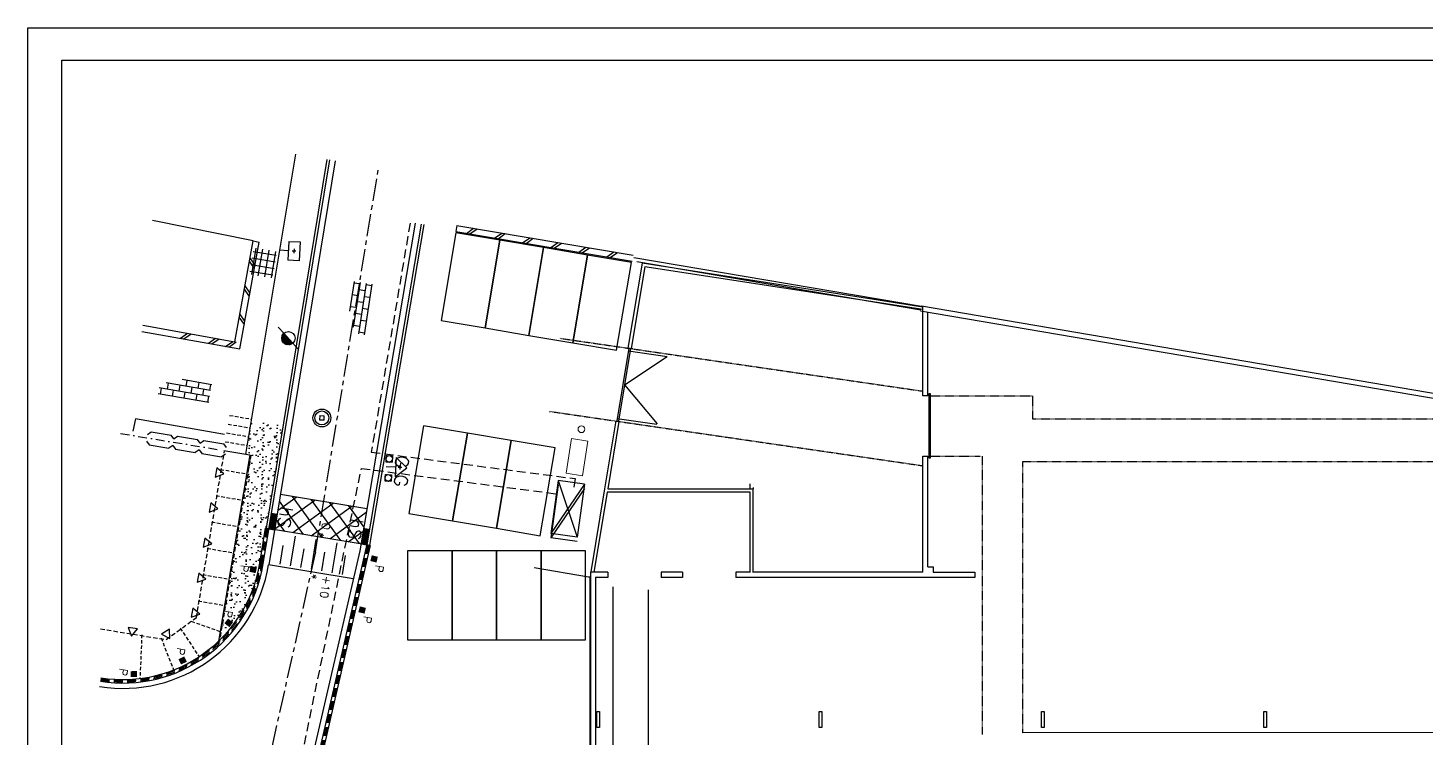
# Model space of a CAD drawing. Header units: millimetres. Extents: x 3476 to 38328, y 1439 to 26921.
# Drawn here: x 3476 to 11336, y 22930 to 26921 of the extents above; entities that cross this region are included whole.
import ezdxf

# ---------------------------------------------------------------- set-up
doc = ezdxf.new("R2010")
doc.units = ezdxf.units.MM
doc.header["$LTSCALE"] = 100
doc.header["$MEASUREMENT"] = 0
for name, pattern in [('CENTER', [2, 1.25, -0.25, 0.25, -0.25]), ('DASHDOT', [1, 0.5, -0.25, 0, -0.25]), ('DASHED', [0.75, 0.5, -0.25]), ('DOT', [0.055, 0.03, -0.025]), ('HIDDEN', [0.375, 0.25, -0.125])]:
    doc.linetypes.add(name, pattern=pattern)
doc.layers.get('0').update_dxf_attribs({"linetype": 'CONTINUOUS'})
for name, color, linetype in [('--N-GAS', 9, 'DASHED'), ('--W-PARKEERVAK', 2, 'CONTINUOUS'), ('A-CIRCULATIE', 4, 'CONTINUOUS'), ('A-KOLOM', 7, 'CONTINUOUS'), ('A-MUUR', 7, 'CONTINUOUS'), ('arcering', 4, 'CONTINUOUS'), ('B-01', 7, 'CONTINUOUS'), ('B-03', 7, 'CONTINUOUS'), ('B-04', 7, 'CONTINUOUS'), ('B-05', 7, 'CONTINUOUS'), ('B-06', 7, 'CONTINUOUS'), ('B-07', 7, 'CONTINUOUS'), ('B-09', 7, 'CONTINUOUS'), ('B-HUISNRS', 7, 'CONTINUOUS'), ('B-TEKST18', 7, 'CONTINUOUS'), ('B-VERKLONT', 7, 'CONTINUOUS'), ('C-HATCH', 7, 'CONTINUOUS'), ('CIRCULATIE', 4, 'DOT'), ('DEUR', 4, 'CONTINUOUS'), ('L-GEBOUWEN', 7, 'CONTINUOUS'), ('L-OMGEVING', 7, 'CONTINUOUS'), ('L-VELDDATA', 7, 'CONTINUOUS'), ('MUUR', 7, 'CONTINUOUS'), ('new', 1, 'CONTINUOUS'), ('VARIOUS', 114, 'CONTINUOUS')]:
    doc.layers.add(name, color=color, linetype=linetype)
doc.styles.get("Standard").update_dxf_attribs({"font": 'romans.shx', "width": 0.7, "height": 62.5})

# ---------------------------------------------------------------- blocks, each defined once
blk = doc.blocks.new('046')
for p, q in [((-0.2, 0), (0.15, 0.35)), ((0, 0), (0.35, 0.35))]:
    blk.add_line(p, q)
blk = doc.blocks.new('037')
for p, q in [((0, 0.1875), (0.1875, 0.375)), ((0.1875, 0.375), (1.3125, 0.375)), ((1.5, 0.1875), (1.3125, 0.375)), ((0, -0.1875), (0.1875, -0.375)), ((0.1875, -0.375), (1.3125, -0.375)), ((1.5, -0.1875), (1.3125, -0.375))]:
    blk.add_line(p, q)
blk = doc.blocks.new('048')
blk.add_lwpolyline([(0.009, 0.3), (-0.251, -0.15), (0.269, -0.15)], close=True)
blk = doc.blocks.new('094')
at = {"color": 0}
for p, q in [((-0.764, 0.564), (0.748, 0.564)), ((-0.764, 0.189), (0.748, 0.189)), ((-0.557, -0.675), (-0.557, 0.637)), ((-0.182, -0.675), (-0.182, 0.637)), ((0.193, -0.675), (0.193, 0.637)), ((0.568, -0.675), (0.568, 0.637)), ((-0.764, -0.186), (0.748, -0.186)), ((-0.764, -0.561), (0.748, -0.561))]:
    blk.add_line(p, q, dxfattribs=at)
blk = doc.blocks.new('0533')
for p, q in [((0.265, 0.265), (-0.265, -0.265)), ((0.6, 0.6), (0.265, 0.265)), ((-0.269, -0.269), (-0.6, -0.6))]:
    blk.add_line(p, q)
at = {"color": 0}
for p, q in [((0.275, -0.254), (0.01, 0.01)), ((0.3, -0.226), (0.037, 0.037)), ((0.321, -0.194), (0.064, 0.064)), ((0.339, -0.159), (0.09, 0.09)), ((0.355, -0.122), (0.117, 0.117)), ((0.366, -0.08), (0.143, 0.143)), ((0.373, -0.034), (0.17, 0.17)), ((0.375, 0.018), (0.196, 0.196)), ((0.367, 0.079), (0.223, 0.223)), ((0.34, 0.158), (0.249, 0.249)), ((-0.181, -0.329), (-0.255, -0.255)), ((-0.093, -0.363), (-0.228, -0.228)), ((-0.029, -0.374), (-0.202, -0.202)), ((0.024, -0.374), (-0.175, -0.175)), ((0.071, -0.368), (-0.149, -0.149)), ((0.113, -0.357), (-0.122, -0.122)), ((0.152, -0.343), (-0.096, -0.096)), ((0.187, -0.325), (-0.069, -0.069)), ((0.219, -0.304), (-0.043, -0.043)), ((0.249, -0.281), (-0.016, -0.016))]:
    blk.add_line(p, q, dxfattribs=at)
blk.add_circle((0, 0), 0.375)
blk = doc.blocks.new('061')
for p, q in [((-0.126, -0.126), (-0.126, 0.126)), ((0.126, 0.126), (-0.126, 0.126)), ((0.126, 0.126), (0.126, -0.126)), ((-0.126, -0.126), (0.126, -0.126))]:
    blk.add_line(p, q)
for radius in [0.501, 0.392]:
    blk.add_circle((0, 0), radius)
blk = doc.blocks.new('0721')
at = {"color": 0}
for p, q in [((-0.18, 0.166), (-0.166, 0.18)), ((-0.18, 0.145), (-0.145, 0.18)), ((-0.18, 0.124), (-0.124, 0.18)), ((-0.18, 0.103), (-0.103, 0.18)), ((-0.18, 0.081), (-0.081, 0.18)), ((-0.18, 0.06), (-0.162, 0.078)), ((-0.18, 0.039), (-0.174, 0.045)), ((-0.18, 0.018), (-0.179, 0.019)), ((-0.078, 0.162), (-0.06, 0.18)), ((-0.045, 0.174), (-0.039, 0.18)), ((-0.019, 0.179), (-0.018, 0.18)), ((0.003, 0.18), (0.003, 0.18)), ((0.023, 0.179), (0.025, 0.18)), ((0.041, 0.175), (0.046, 0.18)), ((0.058, 0.171), (0.067, 0.18)), ((0.073, 0.165), (0.088, 0.18)), ((0.087, 0.158), (0.109, 0.18)), ((0.1, 0.15), (0.131, 0.18)), ((0.112, 0.141), (0.152, 0.18)), ((0.124, 0.131), (0.173, 0.18)), ((0.134, 0.12), (0.18, 0.166)), ((0.144, 0.108), (0.18, 0.144)), ((0.152, 0.096), (0.18, 0.123)), ((0.16, 0.082), (0.18, 0.102)), ((0.167, 0.068), (0.18, 0.081)), ((0.172, 0.052), (0.18, 0.06)), ((0.177, 0.035), (0.18, 0.038)), ((0.179, 0.016), (0.18, 0.017)), ((-0.18, -0.003), (-0.18, -0.003)), ((-0.18, -0.025), (-0.179, -0.023)), ((-0.18, -0.046), (-0.175, -0.041)), ((-0.18, -0.067), (-0.171, -0.058)), ((-0.18, -0.088), (-0.165, -0.073)), ((-0.18, -0.109), (-0.158, -0.087)), ((-0.18, -0.131), (-0.15, -0.1)), ((-0.18, -0.152), (-0.141, -0.112)), ((-0.18, -0.173), (-0.131, -0.124)), ((-0.166, -0.18), (-0.12, -0.134)), ((-0.144, -0.18), (-0.108, -0.144)), ((-0.123, -0.18), (-0.096, -0.152)), ((-0.102, -0.18), (-0.082, -0.16)), ((-0.081, -0.18), (-0.068, -0.167)), ((-0.06, -0.18), (-0.052, -0.172)), ((-0.038, -0.18), (-0.035, -0.177)), ((-0.017, -0.18), (-0.016, -0.179)), ((0.004, -0.18), (0.004, -0.18)), ((0.025, -0.18), (0.027, -0.178)), ((0.046, -0.18), (0.055, -0.171)), ((0.068, -0.18), (0.18, -0.068)), ((0.089, -0.18), (0.18, -0.089)), ((0.11, -0.18), (0.18, -0.11)), ((0.131, -0.18), (0.18, -0.131)), ((0.153, -0.18), (0.18, -0.153)), ((0.171, -0.055), (0.18, -0.046)), ((0.174, -0.18), (0.18, -0.174)), ((0.178, -0.027), (0.18, -0.025)), ((0.18, -0.004), (0.18, -0.004))]:
    blk.add_line(p, q, dxfattribs=at)
for p, q in [((-0.18, -0.18), (-0.18, 0.18)), ((-0.18, 0.18), (0.18, 0.18)), ((0.18, -0.18), (0.18, 0.18)), ((-0.18, -0.18), (0.18, -0.18))]:
    blk.add_line(p, q)
blk.add_circle((0, 0), 0.18)
blk.add_text('G', height=0.75).set_placement((-0.216, 0.353))
blk = doc.blocks.new('095')
at = {"color": 0}
for p, q in [((-1.082, 0.675), (1.796, 0.675)), ((-1.068, 0.337), (1.796, 0.337)), ((-1.068, 0), (1.469, 0)), ((-1.013, 0.337), (-1.013, 0.675)), ((-1.013, -0.338), (-1.013, 0)), ((-0.675, 0), (-0.675, 0.337)), ((-0.338, 0.337), (-0.338, 0.675)), ((-0.338, -0.338), (-0.338, 0)), ((0, 0), (0, 0.337)), ((0.337, 0.337), (0.337, 0.675)), ((0.337, -0.338), (0.337, 0)), ((0.675, 0), (0.675, 0.337)), ((1.012, 0.337), (1.012, 0.675)), ((1.35, 0), (1.35, 0.337)), ((1.688, 0.337), (1.688, 0.675)), ((-1.085, -0.338), (0.614, -0.338))]:
    blk.add_line(p, q, dxfattribs=at)
blk = doc.blocks.new('0522')
for p, q in [((-0.001, 0.875), (-0.001, 0.67)), ((-0.123, 0.772), (0.108, 0.772)), ((0, 0.517), (0, 0))]:
    blk.add_line(p, q)
blk.add_lwpolyline([(0, 1.157), (-0.544, 0.517), (0.544, 0.517)], close=True)
blk = doc.blocks.new('0523')
for p, q in [((-0.532, 0.317), (0.522, 0.317)), ((-0.532, -0.316), (-0.532, 0.317)), ((-0.122, 0), (0.109, 0)), ((0, 0.103), (0, -0.103)), ((0.522, 0.317), (0.522, -0.316)), ((-0.532, -0.316), (0.522, -0.316)), ((-0.005, -0.316), (-0.005, -0.833))]:
    blk.add_line(p, q)

msp = doc.modelspace()

# ---------------------------------------------------------------- hatches: boundary and pattern name
at = {"layer": 'arcering'}
h = msp.add_hatch(dxfattribs=at)
h.set_pattern_fill('AR-SAND', color=256, scale=30, angle=-99.1101, style=0)
h.set_pattern_definition([(298.3899, (-68597.37, -67749.97), (57.374775, -7.28638), [0, -45.6, 0, -51, 0, -48.75]), (268.3899, (-68597.37, -67749.97), (75.190043, -65.82867), [0, -24.6, 0, -41.1, 0, -15.75]), (228.3899, (-68591.53, -67713.536), (-14.62443, -92.272674), [0, -15, 0, -54, 0, -70.5]), (218.3899, (-68591.53, -67713.54), (11.71914, -93.21514), [0, -7.5, 0, -35.4, 0, -40.5])])
h.paths.add_polyline_path([(4732.7, 24722.61), (4912.83, 24692.97), (4818.64, 24108.21), (4811.73, 24109.35), (4779.26, 23912), (4762.24, 23833.83), (4736, 23754.45), (4687.35, 23652.55), (4649.72, 23592.92), (4602.49, 23531.8), (4547.48, 23473.76), (4724.36, 24521.19), (4699.91, 24525.32)])
at = {"layer": 'arcering', "linetype": 'HIDDEN', "ltscale": 0.85}
h = msp.add_hatch(dxfattribs=at)
h.set_pattern_fill('ANSI37', color=256, scale=600, angle=-99.1101, style=0)
h.set_pattern_definition([(305.8899, (-68597.37, -67749.97), (60.760874, 43.967217), []), (35.8899, (-68597.37, -67749.97), (-43.967217, 60.760874), [])])
h.paths.add_polyline_path([(4864.03, 24100.74), (4896.5, 24298.09), (5381.44, 24218.3), (5348.03, 24021.11)])

# ---------------------------------------------------------------- linework, layer by layer
at = {"layer": '--N-GAS'}
for p, q in [((5624.44, 25824.05), (5406.36, 24536.95)), ((5406.36, 24536.95), (6551.7, 24387.98)), ((4620.14, 20911.99), (5350.39, 24445.1)), ((5350.39, 24445.1), (6449.36, 24302.16)), ((6551.7, 24387.98), (6545.11, 24340.31))]:
    msp.add_line(p, q, dxfattribs=at)
at = {"layer": '--W-PARKEERVAK'}
for points in [[(5799.25, 25276.21), (6045.79, 25234.77), (6128.66, 25727.85), (5882.12, 25769.29)], [(6045.79, 25234.77), (6292.33, 25193.33), (6375.21, 25686.42), (6128.66, 25727.85)], [(6292.33, 25193.33), (6538.87, 25151.9), (6621.75, 25644.98), (6375.21, 25686.42)], [(6538.87, 25151.9), (6785.41, 25110.46), (6868.29, 25603.54), (6621.75, 25644.98)], [(5616.92, 24191.42), (5863.46, 24149.99), (5946.34, 24643.07), (5699.8, 24684.51)], [(5863.46, 24149.99), (6110, 24108.55), (6192.88, 24601.63), (5946.34, 24643.07)], [(6110, 24108.55), (6356.55, 24067.11), (6439.42, 24560.19), (6192.88, 24601.63)], [(5610.48, 23481.74), (5860.48, 23481.74), (5860.48, 23981.74), (5610.48, 23981.74)], [(5860.48, 23481.74), (6110.48, 23481.74), (6110.48, 23981.74), (5860.48, 23981.74)], [(6110.48, 23481.74), (6360.48, 23481.74), (6360.48, 23981.74), (6110.48, 23981.74)], [(6360.48, 23481.74), (6610.48, 23481.74), (6610.48, 23981.74), (6360.48, 23981.74)]]:
    msp.add_lwpolyline(points, close=True, dxfattribs=at)
for p, q in [((3476.1, 1439.25), (3476.1, 26921.42)), ((3476.1, 26921.42), (3666.42, 26921.42)), ((3666.42, 26921.42), (38328.29, 26921.42)), ((3666.42, 1671.75), (3666.42, 26741)), ((3666.42, 26741), (38136.11, 26741))]:
    msp.add_line(p, q)
at = {"layer": 'A-CIRCULATIE'}
for p, q in [((6321.83, 23888.54), (6627.99, 23836.02)), ((6764.8, 23779.84), (6764.8, 20965.05)), ((6964.8, 22659.04), (6964.8, 23763.27)), ((13037.43, 22962.2), (9069.93, 22959.04))]:
    msp.add_line(p, q, dxfattribs=at)
at = {"layer": 'A-KOLOM'}
for points in [[(6674.75, 23078.64), (6689.75, 23078.64), (6689.75, 22988.64), (6674.75, 22988.64)], [(7924.75, 23078.64), (7939.75, 23078.64), (7939.75, 22988.64), (7924.75, 22988.64)], [(9174.75, 23078.64), (9189.75, 23078.64), (9189.75, 22988.64), (9174.75, 22988.64)], [(10424.75, 23078.64), (10439.75, 23078.64), (10439.75, 22988.64), (10424.75, 22988.64)]]:
    msp.add_lwpolyline(points, close=True, dxfattribs=at)
at = {"layer": 'A-MUUR'}
for p, q in [((6639.25, 23861.64), (6639.25, 21223.64)), ((6667.25, 23833.64), (6667.25, 21223.64))]:
    msp.add_line(p, q, dxfattribs=at)
at = {"layer": 'arcering', "linetype": 'HIDDEN', "ltscale": 0.8}
for p, q in [((4601.43, 24694.07), (4724.5, 24673.29)), ((4609.76, 24743.37), (4732.7, 24722.61)), ((4593.11, 24644.77), (4716.3, 24623.97)), ((4584.78, 24595.47), (4708.1, 24574.64)), ((4558.48, 24439.73), (4706.39, 24414.76)), ((4533.51, 24291.83), (4681.41, 24266.85)), ((4508.53, 24143.92), (4656.44, 24118.95)), ((4483.55, 23996.02), (4631.46, 23971.04)), ((4458.58, 23848.11), (4606.48, 23823.13)), ((4433.6, 23700.21), (4581.5, 23675.23)), ((4556.53, 23527.32), (4387.19, 23587.24)), ((4116.03, 23510.48), (4105.69, 23264.58)), ((4332.53, 23547.22), (4437.96, 23386.78)), ((4224.3, 23492.76), (4295.09, 23312.76))]:
    msp.add_line(p, q, dxfattribs=at)
at = {"layer": 'B-01'}
for p, q in [((4798.99, 23908.75), (5172.61, 26179.45)), ((4816.66, 24108.54), (5157.81, 26181.89)), ((4831.56, 23903.4), (5205.17, 26174.1)), ((4779.26, 23912), (4811.73, 24109.35))]:
    msp.add_line(p, q, dxfattribs=at)
for points in [[(4980.09, 26211.13), (4699.91, 24525.32)], [(5653.51, 25824.05), (5341.53, 23982.72)], [(5686.05, 25818.53), (5382.47, 24026.8)], [(5700.84, 25816.03), (5395.39, 24013.31)], [(4581.38, 24636.71), (4080.11, 24723.46), (4065.31, 24654.9)]]:
    msp.add_lwpolyline(points, dxfattribs=at)
at = {"layer": 'B-03', "linetype": 'DASHDOT'}
msp.add_lwpolyline([(3997, 24641.83), (4545.46, 24551.4)], dxfattribs=at)
at = {"layer": 'B-04'}
for points in [[(5887.98, 25810.97), (6877.82, 25644.6)], [(4116.19, 25215.85), (4667.79, 25116.71), (4776.3, 25718.08)], [(4122.38, 25250.3), (4639.55, 25157.34), (4741.85, 25724.29)], [(5882.18, 25776.45), (6872.02, 25610.08)]]:
    msp.add_lwpolyline(points, dxfattribs=at)
at = {"layer": 'B-HUISNRS'}
for p, q in [((4741.85, 25724.29), (4175.87, 25839.78)), ((5887.98, 25810.97), (5882.18, 25776.45)), ((4741.85, 25724.29), (4776.3, 25718.08))]:
    msp.add_line(p, q, dxfattribs=at)
at = {"layer": 'B-VERKLONT'}
for p, q in [((4952.37, 23897.58), (4980.19, 24065.29)), ((4893.94, 23907.19), (4911.27, 24012.52)), ((5010.8, 23887.97), (5028.12, 23993.3)), ((5069.22, 23878.36), (5097.04, 24046.07)), ((5127.65, 23868.75), (5144.97, 23974.08)), ((5186.07, 23859.14), (5213.89, 24026.85)), ((5244.5, 23849.53), (5261.83, 23954.86))]:
    msp.add_line(p, q, dxfattribs=at)
for points in [[(4763.18, 23889.16), (4756, 23856.65), (4728.36, 23896.85), (4721.18, 23864.33)], [(5443.37, 23948.64), (5435.53, 23916.28), (5408.72, 23957.03), (5400.88, 23924.67)], [(5376.21, 23661.24), (5368.37, 23628.88), (5341.56, 23669.63), (5333.72, 23637.27)], [(4629.04, 23579.19), (4608.72, 23552.81), (4600.8, 23600.95), (4580.48, 23574.57)], [(4354.2, 23388.51), (4368.93, 23358.65), (4322.22, 23372.74), (4336.95, 23342.88)], [(4089.2, 23306.21), (4090.02, 23272.92), (4053.56, 23305.32), (4054.38, 23272.04)]]:
    msp.add_solid(points, dxfattribs=at)
at = {"layer": 'C-HATCH'}
msp.add_line((6627.99, 23836.02), (6636.57, 23836.02), dxfattribs=at)
at = {"layer": 'CIRCULATIE'}
for p, q in [((6467.8, 25176.89), (8506.38, 24879.92)), ((8545.38, 24854.27), (9123.61, 24854.27)), ((9123.61, 24854.27), (9123.61, 24723.38)), ((6407.97, 24766.22), (8506.38, 24460.54)), ((9123.61, 24723.38), (11384.61, 24723.38)), ((8545.38, 24513.38), (8831.99, 24513.38)), ((8545.38, 24513.38), (8831.99, 24513.38)), ((8839.93, 24513.38), (8839.93, 22948.57)), ((9069.93, 24483.38), (11384.61, 24483.38)), ((9070, 22959.04), (9069.93, 24483.38))]:
    msp.add_line(p, q, dxfattribs=at)
at = {"layer": 'DEUR'}
for p, q in [((6854.34, 25121.74), (6786.1, 24712.39)), ((6864.21, 25120.09), (6795.97, 24710.74)), ((6830.09, 24915.42), (7069.29, 25074.11)), ((6851.69, 25105.81), (7069.29, 25074.11)), ((6830.09, 24915.42), (7012.52, 24695.56)), ((8550.36, 24864.26), (8540.36, 24864.26)), ((8540.36, 24864.26), (8540.36, 24505.14)), ((8550.36, 24505.14), (8550.36, 24864.26)), ((6788.37, 24725.97), (7012.2, 24693.36)), ((8540.36, 24505.14), (8550.36, 24505.14))]:
    msp.add_line(p, q, dxfattribs=at)
at = {"layer": 'L-GEBOUWEN'}
for p, q in [((8499.23, 25356.68), (8496.62, 25355.65)), ((6635.41, 20924.95), (6636.71, 23836.05)), ((6636.71, 23836.05), (6636.57, 23836.02))]:
    msp.add_line(p, q, dxfattribs=at)
at = {"layer": 'L-OMGEVING'}
for p, q in [((6881.85, 25631.53), (8499.23, 25356.68)), ((6898.84, 25608.44), (8495.89, 25336.95))]:
    msp.add_line(p, q, dxfattribs=at)
at = {"layer": 'L-VELDDATA', "linetype": 'Continuous'}
for p, q in [((13345.26, 24502.39), (8494.52, 25329.08)), ((13372.56, 24526.14), (8499.23, 25356.68))]:
    msp.add_line(p, q, dxfattribs=at)
at = {"layer": 'MUUR'}
for p, q in [((6929.22, 25599.18), (6848.96, 25121.74)), ((6944.02, 25578.65), (6866.72, 25118.75)), ((8506.38, 25352.75), (6929.22, 25599.18)), ((8506.38, 25338.48), (6944.02, 25578.65)), ((8506.38, 24854.27), (8506.38, 25352.75)), ((8535.38, 24854.27), (8535.38, 25323.82)), ((6876.61, 25117.42), (6848.96, 25121.74)), ((8535.38, 24854.27), (8506.38, 24854.27)), ((6780.72, 24712.39), (6717.15, 24330.06)), ((6798.48, 24709.43), (6735.37, 24329.91)), ((8506.38, 24513.36), (8535.38, 24513.38)), ((8506.38, 23861.77), (8506.38, 24513.36)), ((8535.38, 23891.39), (8535.38, 24513.38)), ((6717.15, 24330.06), (6639.64, 23863.87)), ((6732.38, 24311.91), (6657.39, 23860.92)), ((7535.86, 24311.91), (6732.38, 24311.91)), ((6735.37, 24329.91), (7553.86, 24329.91)), ((7535.86, 23860.92), (7535.86, 24311.91)), ((7553.86, 24338.29), (7553.86, 24329.91)), ((7553.86, 23860.92), (7553.86, 24329.91)), ((6735.22, 23861.65), (6735.22, 23832.65)), ((7035.22, 23861.65), (7035.22, 23832.65)), ((7155.22, 23861.65), (7155.22, 23832.65)), ((7455.22, 23861.65), (7455.22, 23832.65)), ((8535.38, 23891.39), (8565.05, 23891.39)), ((8565.05, 23891.39), (8565.05, 23862.39)), ((8565.05, 23862.39), (8800.05, 23862.42)), ((8800.05, 23862.42), (8799.99, 23832.81))]:
    msp.add_line(p, q, dxfattribs=at)
at = {"layer": 'MUUR', "color": 2}
msp.add_line((7533.86, 24358.29), (7533.86, 24329.91), dxfattribs=at)
at = {"layer": 'MUUR', "linetype": 'Continuous'}
for p, q in [((6735.22, 23861.65), (6639.25, 23861.64)), ((6735.22, 23832.65), (6667.25, 23832.65)), ((7155.22, 23861.69), (7035.22, 23861.68)), ((7155.22, 23832.69), (7035.22, 23832.68)), ((7535.22, 23861.72), (7455.22, 23861.71)), ((8799.99, 23832.81), (7455.22, 23832.71)), ((8506.38, 23861.76), (7553.86, 23861.72))]:
    msp.add_line(p, q, dxfattribs=at)
at = {"layer": 'new', "linetype": 'CENTER'}
for q in [(5446.87, 26134.33), (4562.81, 21603.59)]:
    msp.add_line((5091.68, 23975.63), q, dxfattribs=at)
at = {"layer": 'new'}
for p, q in [((4576.46, 24546.17), (4724.36, 24521.19)), ((4724.36, 24521.19), (4547.48, 23473.76)), ((5381.44, 24218.3), (4896.5, 24298.09)), ((5399.72, 24012.6), (4811.73, 24109.35)), ((4831.47, 24106.1), (4861.01, 24100.91)), ((5341.53, 23982.72), (4784.53, 21565.29)), ((5382.46, 24026.75), (4813.95, 21559.37)), ((5399.72, 24012.6), (4833.56, 21555.42)), ((5350.4, 24021.04), (5379.95, 24015.85)), ((5305.29, 23825.45), (4828.6, 23903.88))]:
    msp.add_line(p, q, dxfattribs=at)
at = {"layer": 'new', "linetype": 'HIDDEN'}
msp.add_line((4729.29, 24520.36), (4552.41, 23472.92), dxfattribs=at)
at = {"layer": 'new', "linetype": 'DASHED'}
for p, q in [((4786.17, 23910.87), (4818.64, 24108.21)), ((4793.07, 23909.73), (4825.55, 24107.08)), ((5386.87, 24014.72), (4820.77, 21557.8)), ((5393.79, 24013.58), (4827.59, 21556.23))]:
    msp.add_line(p, q, dxfattribs=at)
at = {"layer": 'new', "linetype": 'HIDDEN'}
msp.add_lwpolyline([(3883.1, 23543.53), (4253.23, 23482.96), (4422.97, 23607.23), (4581.39, 24545.33)], dxfattribs=at)
at = {"layer": 'new'}
for radius in [830, 800, 780]:
    msp.add_arc((4009.61, 24038.64), radius, 260.892855, 350.656335, dxfattribs=at)
at = {"layer": 'new', "linetype": 'DASHED'}
for radius in [793, 786]:
    msp.add_arc((4009.61, 24038.64), radius, 260.892855, 350.656335, dxfattribs=at)
at = {"layer": 'new'}
for points in [[(4876.68, 24190.12), (4847.13, 24195.3), (4831.47, 24106.1)], [(4831.47, 24106.1), (4861.01, 24100.91), (4876.68, 24190.12)], [(5395.61, 24105.06), (5366.06, 24110.25), (5350.4, 24021.04)], [(5350.4, 24021.04), (5379.95, 24015.85), (5395.61, 24105.06)]]:
    msp.add_solid(points, dxfattribs=at)
at = {"layer": 'VARIOUS', "linetype": 'Continuous'}
for p, q in [((6456.41, 24378.09), (6415.17, 24079.77)), ((6456.41, 24378.09), (6563.77, 24059.22)), ((6604.93, 24357.59), (6456.41, 24378.09)), ((6604.93, 24357.59), (6415.17, 24079.77)), ((6456.41, 24352.49), (6415.17, 24054.18)), ((6604.93, 24332), (6415.17, 24054.18)), ((6604.93, 24357.59), (6563.77, 24059.22)), ((6563.77, 24059.22), (6415.17, 24079.77)), ((6563.77, 24033.63), (6415.17, 24054.18))]:
    msp.add_line(p, q, dxfattribs=at)
at = {"layer": 'VARIOUS', "linetype": 'Continuous', "lineweight": 15}
msp.add_lwpolyline([(6532.3, 24612.89), (6624.28, 24598.29), (6593.5, 24404.35), (6501.52, 24418.95)], close=True, dxfattribs=at)
msp.add_circle((6587.74, 24665.51), 19.18, dxfattribs=at)

# ---------------------------------------------------------------- block references
at = {"layer": 'B-03', "xscale": 100, "yscale": 100, "zscale": 100, "rotation": 350.6374184270815}
for p in [(4145, 24617.43), (4293.01, 24593.02), (4441.01, 24568.62)]:
    msp.add_blockref('037', p, dxfattribs=at)
at = {"layer": 'B-04', "xscale": 100, "yscale": 100, "zscale": 100}
for name, p, rotation in [('046', (5961.07, 25763.19), 350.4590861475448), ('046', (6118.86, 25736.67), 350.4590861475448), ('046', (6276.65, 25710.15), 350.4590861475448), ('046', (6434.43, 25683.63), 350.4590861475448), ('046', (4752.94, 25588.65), 79.77189433324384), ('046', (6592.22, 25657.11), 350.4590861475448), ('046', (6750.01, 25630.59), 350.4590861475448), ('046', (4724.53, 25431.19), 79.77189433324384), ('046', (4696.12, 25273.73), 79.77189433324384), ('046', (4352.4, 25173.39), 349.8106215539335), ('046', (4509.88, 25145.09), 349.8106215539335), ('046', (4606.13, 25127.79), 349.8106215539335), ('048', (4548.41, 24420.97), 260.2960777273077), ('048', (4514.69, 24223.83), 260.2960777273077), ('048', (4480.98, 24026.69), 260.2960777273077), ('048', (4447.27, 23829.55), 260.2960777273077), ('048', (4413.56, 23632.42), 260.2960777273077), ('048', (4064.02, 23532.3), 170.7335519783894), ('048', (4258.21, 23515.29), 213.030996280136)]:
    msp.add_blockref(name, p, dxfattribs=dict(at, rotation=rotation))
at = {"layer": 'B-05', "xscale": 100, "yscale": 100, "zscale": 100, "rotation": 266.9660965618714}
for name, p in [('0523', (4972.16, 25666.91)), ('0533', (4939.96, 25177.11)), ('0522', (5490.82, 24454.55))]:
    msp.add_blockref(name, p, dxfattribs=at)
at = {"layer": 'B-06', "xscale": 100, "yscale": 100, "zscale": 100, "rotation": 266.9660965618714}
msp.add_blockref('061', (5128.61, 24728.95), dxfattribs=at)
at = {"layer": 'B-07', "xscale": 100, "yscale": 100, "zscale": 100, "rotation": 266.9660965618714}
for p in [(5506.89, 24499.1), (5501.36, 24392.29)]:
    msp.add_blockref('0721', p, dxfattribs=at)
at = {"layer": 'B-09', "xscale": 100, "yscale": 100, "zscale": 100}
for name, p, rotation in [('094', (4799.81, 25599.59), 260.5076229777223), ('095', (5327.15, 25384.3), 261.3465009362462), ('095', (4397.24, 24900.83), 170.1161937929667)]:
    msp.add_blockref(name, p, dxfattribs=dict(at, rotation=rotation))

# ---------------------------------------------------------------- texts
at = {"layer": 'B-TEKST18'}
for s, p in [('0', (5131.93, 24142.83)), ('*', (5097.44, 24090.26)), ('*', (5055.99, 23856.89)), ('+10', (5136.75, 23845.13))]:
    msp.add_text(s, height=45, rotation=260.8967, dxfattribs=at).set_placement(p)
at = {"layer": 'B-VERKLONT'}
for s, height, p in [('hS', 70, (4897.47, 24232.85)), ('hS', 70, (5292.55, 24167.01)), ('P', 45, (4673.42, 23906.13)), ('P', 45, (5431.99, 23905.49)), ('P', 45, (4582.67, 23650.52)), ('P', 45, (5364.83, 23618.09)), ('P', 45, (4315.33, 23439.63)), ('P', 45, (3992.51, 23323.68))]:
    msp.add_text(s, height=height, rotation=260.8899, dxfattribs=at).set_placement(p)

doc.saveas('drawing.dxf')
